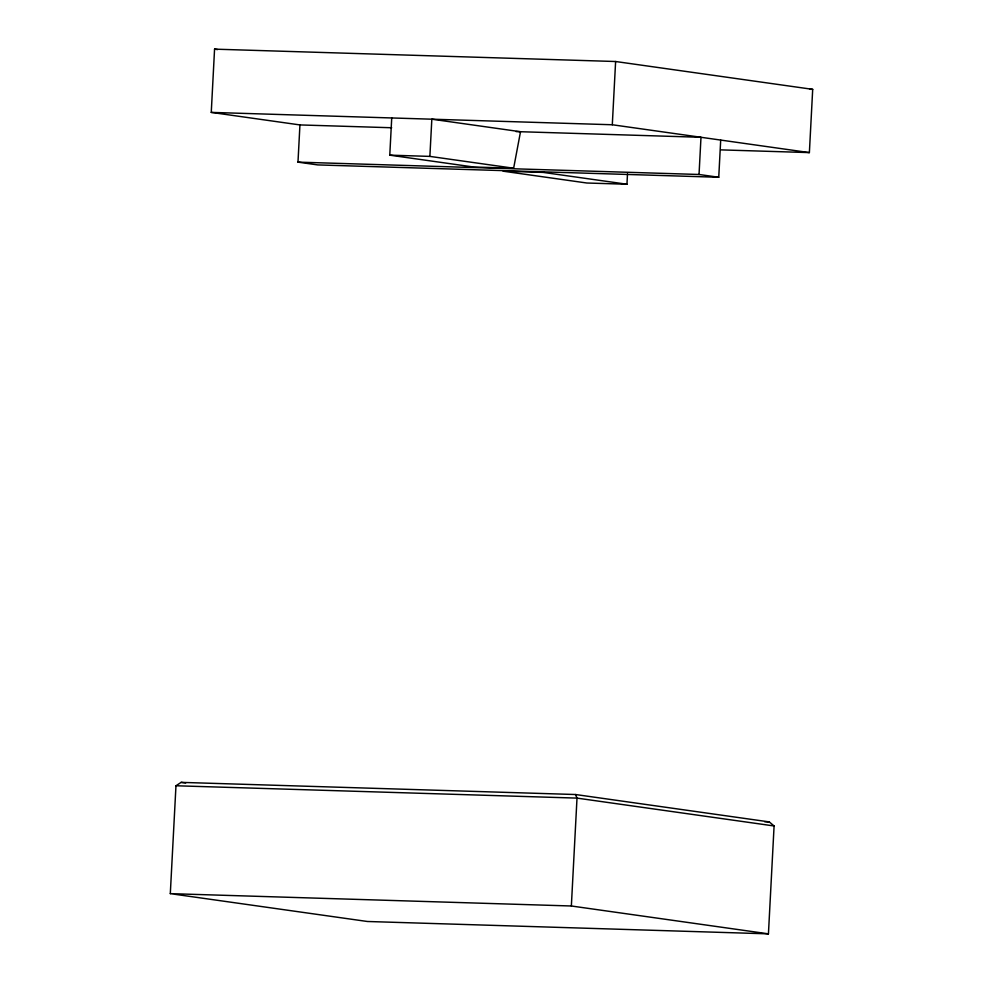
<?xml version="1.0" encoding="UTF-8"?>
<svg xmlns="http://www.w3.org/2000/svg" width="983" height="983" viewBox="0 0 983 983"><rect width="100%" height="100%" fill="white"/><g stroke="black" fill="none" stroke-linecap="round" stroke-linejoin="round"><path stroke-width="1.47" d="M170.305 893.645L175.969 785.761L181.142 782.37L575.51 794.522L769.296 821.911L774.088 825.966L768.436 933.85L367.384 921.489L170.305 893.645L571.356 905.994L768.436 933.85M391.701 127.753L299.938 124.927L211.259 112.394L214.564 49.15L615.616 61.511L812.695 89.355L809.378 152.598L720.674 149.871M720.699 140.065L718.745 177.272L317.693 164.911L297.984 162.134L299.938 124.927M513.642 168.228L429.878 156.395L431.832 119.189L520.511 131.722L513.642 168.228L473.536 166.999L389.772 155.154L391.726 117.96M571.356 905.994L577.009 798.11L575.51 794.522M809.378 152.598L612.298 124.755L615.616 61.511M626.957 184.239L543.194 172.406L503.087 171.177L586.851 183.01L626.957 184.239L627.498 173.831M718.745 177.272L699.036 174.482L700.99 137.288L516.063 131.587M809.623 89.269L812.695 89.355M211.259 112.394L612.298 124.755M389.772 155.154L429.878 156.395M297.984 162.134L699.036 174.482M175.969 785.761L577.009 798.11L774.088 825.966M764.688 821.763L769.296 821.911M214.564 49.15L217.599 49.58M181.142 782.37L185.689 783.009"/></g></svg>
